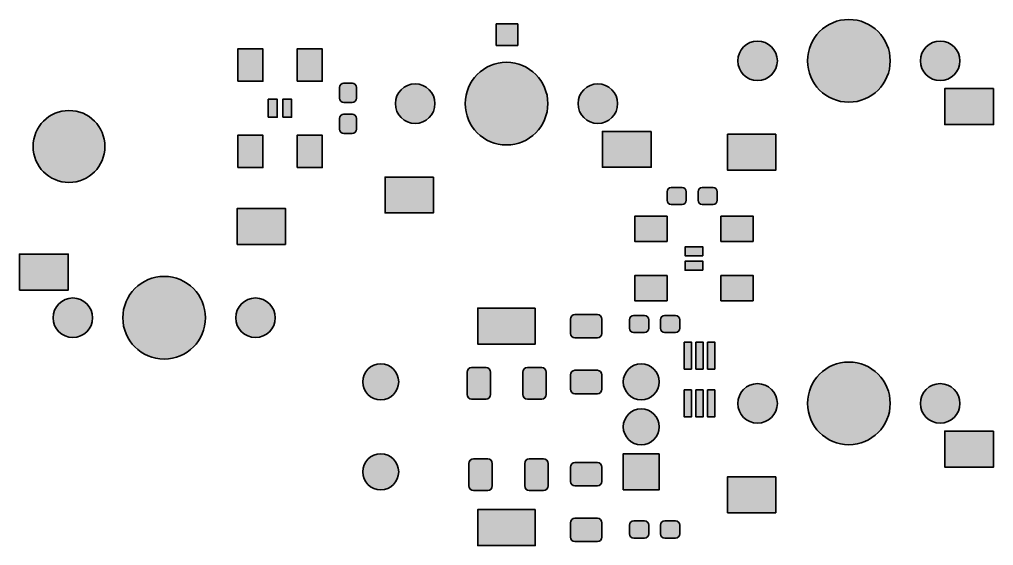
# Model space of a CAD drawing. Header units: inches. Extents: x 320 to 663, y 93 to 433.
# Drawn here: x 320.5 to 474.1, y 222.7 to 305.6 of the extents above; entities that cross this region are included whole.
import ezdxf

# ---------------------------------------------------------------- set-up
doc = ezdxf.new("R2010")
doc.units = ezdxf.units.IN
doc.header["$MEASUREMENT"] = 0
doc.layers.add('Layer 1', color=7, linetype='Continuous')

msp = doc.modelspace()

# ---------------------------------------------------------------- hatches: boundary and pattern name
at = {"layer": 'Layer 1', "true_color": 0x231f20}
h = msp.add_hatch(color=250, dxfattribs=at)
h.dxf.hatch_style = 2
h.paths.add_polyline_path([(399.09, 301.5), (395.69, 301.5), (395.69, 304.9), (399.09, 304.9)])
h = msp.add_hatch(color=250, dxfattribs=at)
h.dxf.hatch_style = 2
edge = h.paths.add_edge_path()
edge.add_spline(control_points=[(451.32, 305.59), (454.92, 305.59), (457.84, 302.67), (457.84, 299.07), (457.84, 295.47), (454.92, 292.55), (451.32, 292.55), (447.72, 292.55), (444.8, 295.47), (444.8, 299.07), (444.8, 302.67), (447.72, 305.59), (451.32, 305.59)], knot_values=[0, 0, 0, 0, 1, 1, 1, 2, 2, 2, 3, 3, 3, 4, 4, 4, 4], degree=3, periodic=1)
h = msp.add_hatch(color=250, dxfattribs=at)
h.dxf.hatch_style = 2
edge = h.paths.add_edge_path()
edge.add_spline(control_points=[(436.92, 302.18), (438.64, 302.18), (440.04, 300.79), (440.04, 299.07), (440.04, 297.34), (438.64, 295.95), (436.92, 295.95), (435.2, 295.95), (433.8, 297.34), (433.8, 299.07), (433.8, 300.79), (435.2, 302.18), (436.92, 302.18)], knot_values=[0, 0, 0, 0, 1, 1, 1, 2, 2, 2, 3, 3, 3, 4, 4, 4, 4], degree=3, periodic=1)
h = msp.add_hatch(color=250, dxfattribs=at)
h.dxf.hatch_style = 2
edge = h.paths.add_edge_path()
edge.add_spline(control_points=[(465.72, 302.18), (467.44, 302.18), (468.84, 300.79), (468.84, 299.07), (468.84, 297.34), (467.44, 295.95), (465.72, 295.95), (464, 295.95), (462.6, 297.34), (462.6, 299.07), (462.6, 300.79), (464, 302.18), (465.72, 302.18)], knot_values=[0, 0, 0, 0, 1, 1, 1, 2, 2, 2, 3, 3, 3, 4, 4, 4, 4], degree=3, periodic=1)
h = msp.add_hatch(color=250, dxfattribs=at)
h.dxf.hatch_style = 2
h.paths.add_polyline_path([(354.93, 295.84), (354.93, 300.94), (358.9, 300.94), (358.9, 295.84)])
h = msp.add_hatch(color=250, dxfattribs=at)
h.dxf.hatch_style = 2
h.paths.add_polyline_path([(364.28, 295.84), (364.28, 300.94), (368.25, 300.94), (368.25, 295.84)])
h = msp.add_hatch(color=250, dxfattribs=at)
h.dxf.hatch_style = 2
edge = h.paths.add_edge_path()
edge.add_spline(control_points=[(397.32, 298.84), (400.92, 298.84), (403.84, 295.92), (403.84, 292.32), (403.84, 288.72), (400.92, 285.8), (397.32, 285.8), (393.72, 285.8), (390.8, 288.72), (390.8, 292.32), (390.8, 295.92), (393.72, 298.84), (397.32, 298.84)], knot_values=[0, 0, 0, 0, 1, 1, 1, 2, 2, 2, 3, 3, 3, 4, 4, 4, 4], degree=3, periodic=1)
h = msp.add_hatch(color=250, dxfattribs=at)
h.dxf.hatch_style = 2
h.paths.add_polyline_path([(371.64, 292.51), (371.39, 292.56), (371.17, 292.71), (371.02, 292.93), (370.97, 293.18), (370.97, 294.88), (371.02, 295.14), (371.17, 295.36), (371.39, 295.51), (371.64, 295.56), (372.99, 295.56), (373.25, 295.51), (373.47, 295.36), (373.61, 295.14), (373.66, 294.88), (373.66, 293.18), (373.61, 292.93), (373.47, 292.71), (373.25, 292.56), (372.99, 292.51)])
h = msp.add_hatch(color=250, dxfattribs=at)
h.dxf.hatch_style = 2
edge = h.paths.add_edge_path()
edge.add_spline(control_points=[(382.92, 295.43), (384.64, 295.43), (386.04, 294.04), (386.04, 292.32), (386.04, 290.59), (384.64, 289.2), (382.92, 289.2), (381.2, 289.2), (379.8, 290.59), (379.8, 292.32), (379.8, 294.04), (381.2, 295.43), (382.92, 295.43)], knot_values=[0, 0, 0, 0, 1, 1, 1, 2, 2, 2, 3, 3, 3, 4, 4, 4, 4], degree=3, periodic=1)
h = msp.add_hatch(color=250, dxfattribs=at)
h.dxf.hatch_style = 2
edge = h.paths.add_edge_path()
edge.add_spline(control_points=[(411.72, 295.43), (413.44, 295.43), (414.84, 294.04), (414.84, 292.32), (414.84, 290.59), (413.44, 289.2), (411.72, 289.2), (410, 289.2), (408.6, 290.59), (408.6, 292.32), (408.6, 294.04), (410, 295.43), (411.72, 295.43)], knot_values=[0, 0, 0, 0, 1, 1, 1, 2, 2, 2, 3, 3, 3, 4, 4, 4, 4], degree=3, periodic=1)
h = msp.add_hatch(color=250, dxfattribs=at)
h.dxf.hatch_style = 2
h.paths.add_polyline_path([(474.14, 294.7), (474.14, 289.03), (466.44, 289.03), (466.44, 294.7)])
h = msp.add_hatch(color=250, dxfattribs=at)
h.dxf.hatch_style = 2
h.paths.add_polyline_path([(359.75, 290.17), (359.75, 293.01), (361.16, 293.01), (361.16, 290.17)])
h = msp.add_hatch(color=250, dxfattribs=at)
h.dxf.hatch_style = 2
h.paths.add_polyline_path([(362.02, 290.17), (362.02, 293.01), (363.43, 293.01), (363.43, 290.17)])
h = msp.add_hatch(color=250, dxfattribs=at)
h.dxf.hatch_style = 2
edge = h.paths.add_edge_path()
edge.add_spline(control_points=[(328.31, 291.24), (331.45, 291.24), (333.98, 288.7), (333.98, 285.57), (333.98, 282.43), (331.45, 279.9), (328.31, 279.9), (325.18, 279.9), (322.65, 282.43), (322.65, 285.57), (322.65, 288.7), (325.18, 291.24), (328.31, 291.24)], knot_values=[0, 0, 0, 0, 1, 1, 1, 2, 2, 2, 3, 3, 3, 4, 4, 4, 4], degree=3, periodic=1)
h = msp.add_hatch(color=250, dxfattribs=at)
h.dxf.hatch_style = 2
h.paths.add_polyline_path([(371.64, 287.62), (371.39, 287.67), (371.17, 287.82), (371.02, 288.04), (370.97, 288.29), (370.97, 289.99), (371.02, 290.25), (371.17, 290.47), (371.39, 290.62), (371.64, 290.67), (372.99, 290.67), (373.25, 290.62), (373.47, 290.47), (373.61, 290.25), (373.66, 289.99), (373.66, 288.29), (373.61, 288.04), (373.47, 287.82), (373.25, 287.67), (372.99, 287.62)])
h = msp.add_hatch(color=250, dxfattribs=at)
h.dxf.hatch_style = 2
h.paths.add_polyline_path([(354.93, 282.23), (354.93, 287.34), (358.9, 287.34), (358.9, 282.23)])
h = msp.add_hatch(color=250, dxfattribs=at)
h.dxf.hatch_style = 2
h.paths.add_polyline_path([(364.28, 282.23), (364.28, 287.34), (368.25, 287.34), (368.25, 282.23)])
h = msp.add_hatch(color=250, dxfattribs=at)
h.dxf.hatch_style = 2
h.paths.add_polyline_path([(420.14, 287.95), (420.14, 282.28), (412.44, 282.28), (412.44, 287.95)])
h = msp.add_hatch(color=250, dxfattribs=at)
h.dxf.hatch_style = 2
h.paths.add_polyline_path([(439.8, 287.5), (439.8, 281.83), (432.18, 281.83), (432.18, 287.5)])
h = msp.add_hatch(color=250, dxfattribs=at)
h.dxf.hatch_style = 2
h.paths.add_polyline_path([(385.8, 280.75), (385.8, 275.08), (378.18, 275.08), (378.18, 280.75)])
h = msp.add_hatch(color=250, dxfattribs=at)
h.dxf.hatch_style = 2
h.paths.add_polyline_path([(425.68, 277.09), (425.63, 276.83), (425.49, 276.62), (425.27, 276.47), (425.01, 276.42), (423.31, 276.42), (423.05, 276.47), (422.83, 276.62), (422.69, 276.83), (422.64, 277.09), (422.64, 278.44), (422.69, 278.7), (422.83, 278.91), (423.05, 279.06), (423.31, 279.11), (425.01, 279.11), (425.27, 279.06), (425.49, 278.91), (425.63, 278.7), (425.68, 278.44)])
h = msp.add_hatch(color=250, dxfattribs=at)
h.dxf.hatch_style = 2
h.paths.add_polyline_path([(430.57, 277.09), (430.52, 276.83), (430.38, 276.62), (430.16, 276.47), (429.9, 276.42), (428.2, 276.42), (427.94, 276.47), (427.72, 276.62), (427.58, 276.83), (427.53, 277.09), (427.53, 278.44), (427.58, 278.7), (427.72, 278.91), (427.94, 279.06), (428.2, 279.11), (429.9, 279.11), (430.16, 279.06), (430.38, 278.91), (430.52, 278.7), (430.57, 278.44)])
h = msp.add_hatch(color=250, dxfattribs=at)
h.dxf.hatch_style = 2
h.paths.add_polyline_path([(354.84, 270.13), (354.84, 275.8), (362.45, 275.8), (362.45, 270.13)])
h = msp.add_hatch(color=250, dxfattribs=at)
h.dxf.hatch_style = 2
h.paths.add_polyline_path([(422.64, 270.59), (417.54, 270.59), (417.54, 274.56), (422.64, 274.56)])
h = msp.add_hatch(color=250, dxfattribs=at)
h.dxf.hatch_style = 2
h.paths.add_polyline_path([(436.25, 270.59), (431.15, 270.59), (431.15, 274.56), (436.25, 274.56)])
h = msp.add_hatch(color=250, dxfattribs=at)
h.dxf.hatch_style = 2
h.paths.add_polyline_path([(428.31, 268.33), (425.48, 268.33), (425.48, 269.74), (428.31, 269.74)])
h = msp.add_hatch(color=250, dxfattribs=at)
h.dxf.hatch_style = 2
h.paths.add_polyline_path([(320.5, 262.93), (320.5, 268.6), (328.2, 268.6), (328.2, 262.93)])
h = msp.add_hatch(color=250, dxfattribs=at)
h.dxf.hatch_style = 2
h.paths.add_polyline_path([(428.31, 266.06), (425.48, 266.06), (425.48, 267.48), (428.31, 267.48)])
h = msp.add_hatch(color=250, dxfattribs=at)
h.dxf.hatch_style = 2
edge = h.paths.add_edge_path()
edge.add_spline(control_points=[(343.32, 265.09), (346.92, 265.09), (349.84, 262.17), (349.84, 258.57), (349.84, 254.97), (346.92, 252.05), (343.32, 252.05), (339.72, 252.05), (336.8, 254.97), (336.8, 258.57), (336.8, 262.17), (339.72, 265.09), (343.32, 265.09)], knot_values=[0, 0, 0, 0, 1, 1, 1, 2, 2, 2, 3, 3, 3, 4, 4, 4, 4], degree=3, periodic=1)
h = msp.add_hatch(color=250, dxfattribs=at)
h.dxf.hatch_style = 2
h.paths.add_polyline_path([(422.64, 261.24), (417.54, 261.24), (417.54, 265.21), (422.64, 265.21)])
h = msp.add_hatch(color=250, dxfattribs=at)
h.dxf.hatch_style = 2
h.paths.add_polyline_path([(436.25, 261.24), (431.15, 261.24), (431.15, 265.21), (436.25, 265.21)])
h = msp.add_hatch(color=250, dxfattribs=at)
h.dxf.hatch_style = 2
edge = h.paths.add_edge_path()
edge.add_spline(control_points=[(328.92, 261.68), (330.64, 261.68), (332.04, 260.29), (332.04, 258.57), (332.04, 256.84), (330.64, 255.45), (328.92, 255.45), (327.2, 255.45), (325.8, 256.84), (325.8, 258.57), (325.8, 260.29), (327.2, 261.68), (328.92, 261.68)], knot_values=[0, 0, 0, 0, 1, 1, 1, 2, 2, 2, 3, 3, 3, 4, 4, 4, 4], degree=3, periodic=1)
h = msp.add_hatch(color=250, dxfattribs=at)
h.dxf.hatch_style = 2
edge = h.paths.add_edge_path()
edge.add_spline(control_points=[(357.72, 261.68), (359.44, 261.68), (360.84, 260.29), (360.84, 258.57), (360.84, 256.84), (359.44, 255.45), (357.72, 255.45), (356, 255.45), (354.6, 256.84), (354.6, 258.57), (354.6, 260.29), (356, 261.68), (357.72, 261.68)], knot_values=[0, 0, 0, 0, 1, 1, 1, 2, 2, 2, 3, 3, 3, 4, 4, 4, 4], degree=3, periodic=1)
h = msp.add_hatch(color=250, dxfattribs=at)
h.dxf.hatch_style = 2
h.paths.add_polyline_path([(401.85, 260.08), (401.85, 254.41), (392.78, 254.41), (392.78, 260.08)])
h = msp.add_hatch(color=250, dxfattribs=at)
h.dxf.hatch_style = 2
h.paths.add_polyline_path([(408.1, 255.38), (407.83, 255.43), (407.6, 255.59), (407.45, 255.82), (407.39, 256.09), (407.39, 258.36), (407.45, 258.63), (407.6, 258.86), (407.83, 259.01), (408.1, 259.07), (411.65, 259.07), (411.92, 259.01), (412.15, 258.86), (412.3, 258.63), (412.35, 258.36), (412.35, 256.09), (412.3, 255.82), (412.15, 255.59), (411.92, 255.43), (411.65, 255.38)])
h = msp.add_hatch(color=250, dxfattribs=at)
h.dxf.hatch_style = 2
h.paths.add_polyline_path([(416.71, 258.25), (416.76, 258.51), (416.9, 258.73), (417.12, 258.88), (417.38, 258.93), (419.08, 258.93), (419.34, 258.88), (419.56, 258.73), (419.7, 258.51), (419.75, 258.25), (419.75, 256.91), (419.7, 256.65), (419.56, 256.43), (419.34, 256.29), (419.08, 256.24), (417.38, 256.24), (417.12, 256.29), (416.9, 256.43), (416.76, 256.65), (416.71, 256.91)])
h = msp.add_hatch(color=250, dxfattribs=at)
h.dxf.hatch_style = 2
h.paths.add_polyline_path([(421.6, 258.25), (421.65, 258.51), (421.79, 258.73), (422.01, 258.88), (422.27, 258.93), (423.97, 258.93), (424.23, 258.88), (424.45, 258.73), (424.59, 258.51), (424.64, 258.25), (424.64, 256.91), (424.59, 256.65), (424.45, 256.43), (424.23, 256.29), (423.97, 256.24), (422.27, 256.24), (422.01, 256.29), (421.79, 256.43), (421.65, 256.65), (421.6, 256.91)])
h = msp.add_hatch(color=250, dxfattribs=at)
h.dxf.hatch_style = 2
h.paths.add_polyline_path([(425.35, 254.72), (426.48, 254.72), (426.48, 250.47), (425.35, 250.47)])
h = msp.add_hatch(color=250, dxfattribs=at)
h.dxf.hatch_style = 2
h.paths.add_polyline_path([(427.19, 254.72), (428.32, 254.72), (428.32, 250.47), (427.19, 250.47)])
h = msp.add_hatch(color=250, dxfattribs=at)
h.dxf.hatch_style = 2
h.paths.add_polyline_path([(429.03, 254.72), (430.17, 254.72), (430.17, 250.47), (429.03, 250.47)])
h = msp.add_hatch(color=250, dxfattribs=at)
h.dxf.hatch_style = 2
edge = h.paths.add_edge_path()
edge.add_spline(control_points=[(377.48, 251.29), (379.04, 251.29), (380.31, 250.02), (380.31, 248.46), (380.31, 246.89), (379.04, 245.62), (377.48, 245.62), (375.91, 245.62), (374.64, 246.89), (374.64, 248.46), (374.64, 250.02), (375.91, 251.29), (377.48, 251.29)], knot_values=[0, 0, 0, 0, 1, 1, 1, 2, 2, 2, 3, 3, 3, 4, 4, 4, 4], degree=3, periodic=1)
h = msp.add_hatch(color=250, dxfattribs=at)
h.dxf.hatch_style = 2
h.paths.add_polyline_path([(391.11, 249.99), (391.16, 250.26), (391.32, 250.49), (391.55, 250.65), (391.82, 250.7), (394.09, 250.7), (394.36, 250.65), (394.59, 250.49), (394.74, 250.26), (394.8, 249.99), (394.8, 246.45), (394.74, 246.18), (394.59, 245.95), (394.36, 245.8), (394.09, 245.74), (391.82, 245.74), (391.55, 245.8), (391.32, 245.95), (391.16, 246.18), (391.11, 246.45)])
h = msp.add_hatch(color=250, dxfattribs=at)
h.dxf.hatch_style = 2
h.paths.add_polyline_path([(399.9, 249.99), (399.95, 250.26), (400.11, 250.49), (400.34, 250.65), (400.61, 250.7), (402.87, 250.7), (403.15, 250.65), (403.38, 250.49), (403.53, 250.26), (403.58, 249.99), (403.58, 246.45), (403.53, 246.18), (403.38, 245.95), (403.15, 245.8), (402.87, 245.74), (400.61, 245.74), (400.34, 245.8), (400.11, 245.95), (399.95, 246.18), (399.9, 246.45)])
h = msp.add_hatch(color=250, dxfattribs=at)
h.dxf.hatch_style = 2
edge = h.paths.add_edge_path()
edge.add_spline(control_points=[(418.58, 251.29), (420.14, 251.29), (421.41, 250.02), (421.41, 248.46), (421.41, 246.89), (420.14, 245.62), (418.58, 245.62), (417.01, 245.62), (415.74, 246.89), (415.74, 248.46), (415.74, 250.02), (417.01, 251.29), (418.58, 251.29)], knot_values=[0, 0, 0, 0, 1, 1, 1, 2, 2, 2, 3, 3, 3, 4, 4, 4, 4], degree=3, periodic=1)
h = msp.add_hatch(color=250, dxfattribs=at)
h.dxf.hatch_style = 2
edge = h.paths.add_edge_path()
edge.add_spline(control_points=[(451.32, 251.59), (454.92, 251.59), (457.84, 248.67), (457.84, 245.07), (457.84, 241.47), (454.92, 238.55), (451.32, 238.55), (447.72, 238.55), (444.8, 241.47), (444.8, 245.07), (444.8, 248.67), (447.72, 251.59), (451.32, 251.59)], knot_values=[0, 0, 0, 0, 1, 1, 1, 2, 2, 2, 3, 3, 3, 4, 4, 4, 4], degree=3, periodic=1)
h = msp.add_hatch(color=250, dxfattribs=at)
h.dxf.hatch_style = 2
h.paths.add_polyline_path([(408.1, 246.59), (407.83, 246.65), (407.6, 246.8), (407.45, 247.03), (407.39, 247.3), (407.39, 249.57), (407.45, 249.84), (407.6, 250.07), (407.83, 250.22), (408.1, 250.28), (411.65, 250.28), (411.92, 250.22), (412.15, 250.07), (412.3, 249.84), (412.35, 249.57), (412.35, 247.3), (412.3, 247.03), (412.15, 246.8), (411.92, 246.65), (411.65, 246.59)])
h = msp.add_hatch(color=250, dxfattribs=at)
h.dxf.hatch_style = 2
edge = h.paths.add_edge_path()
edge.add_spline(control_points=[(436.92, 248.18), (438.64, 248.18), (440.04, 246.79), (440.04, 245.07), (440.04, 243.34), (438.64, 241.95), (436.92, 241.95), (435.2, 241.95), (433.8, 243.34), (433.8, 245.07), (433.8, 246.79), (435.2, 248.18), (436.92, 248.18)], knot_values=[0, 0, 0, 0, 1, 1, 1, 2, 2, 2, 3, 3, 3, 4, 4, 4, 4], degree=3, periodic=1)
h = msp.add_hatch(color=250, dxfattribs=at)
h.dxf.hatch_style = 2
edge = h.paths.add_edge_path()
edge.add_spline(control_points=[(465.72, 248.18), (467.44, 248.18), (468.84, 246.79), (468.84, 245.07), (468.84, 243.34), (467.44, 241.95), (465.72, 241.95), (464, 241.95), (462.6, 243.34), (462.6, 245.07), (462.6, 246.79), (464, 248.18), (465.72, 248.18)], knot_values=[0, 0, 0, 0, 1, 1, 1, 2, 2, 2, 3, 3, 3, 4, 4, 4, 4], degree=3, periodic=1)
h = msp.add_hatch(color=250, dxfattribs=at)
h.dxf.hatch_style = 2
h.paths.add_polyline_path([(425.35, 247.18), (426.48, 247.18), (426.48, 242.93), (425.35, 242.93)])
h = msp.add_hatch(color=250, dxfattribs=at)
h.dxf.hatch_style = 2
h.paths.add_polyline_path([(427.19, 247.18), (428.32, 247.18), (428.32, 242.93), (427.19, 242.93)])
h = msp.add_hatch(color=250, dxfattribs=at)
h.dxf.hatch_style = 2
h.paths.add_polyline_path([(429.03, 247.18), (430.17, 247.18), (430.17, 242.93), (429.03, 242.93)])
h = msp.add_hatch(color=250, dxfattribs=at)
h.dxf.hatch_style = 2
edge = h.paths.add_edge_path()
edge.add_spline(control_points=[(418.58, 244.2), (420.14, 244.2), (421.41, 242.94), (421.41, 241.37), (421.41, 239.8), (420.14, 238.54), (418.58, 238.54), (417.01, 238.54), (415.74, 239.8), (415.74, 241.37), (415.74, 242.94), (417.01, 244.2), (418.58, 244.2)], knot_values=[0, 0, 0, 0, 1, 1, 1, 2, 2, 2, 3, 3, 3, 4, 4, 4, 4], degree=3, periodic=1)
h = msp.add_hatch(color=250, dxfattribs=at)
h.dxf.hatch_style = 2
h.paths.add_polyline_path([(474.14, 240.7), (474.14, 235.03), (466.44, 235.03), (466.44, 240.7)])
h = msp.add_hatch(color=250, dxfattribs=at)
h.dxf.hatch_style = 2
edge = h.paths.add_edge_path()
edge.add_spline(control_points=[(377.48, 237.12), (379.04, 237.12), (380.31, 235.85), (380.31, 234.28), (380.31, 232.72), (379.04, 231.45), (377.48, 231.45), (375.91, 231.45), (374.64, 232.72), (374.64, 234.28), (374.64, 235.85), (375.91, 237.12), (377.48, 237.12)], knot_values=[0, 0, 0, 0, 1, 1, 1, 2, 2, 2, 3, 3, 3, 4, 4, 4, 4], degree=3, periodic=1)
h = msp.add_hatch(color=250, dxfattribs=at)
h.dxf.hatch_style = 2
h.paths.add_polyline_path([(421.41, 237.12), (421.41, 231.45), (415.74, 231.45), (415.74, 237.12)])
h = msp.add_hatch(color=250, dxfattribs=at)
h.dxf.hatch_style = 2
h.paths.add_polyline_path([(391.4, 235.59), (391.45, 235.86), (391.61, 236.09), (391.84, 236.25), (392.11, 236.3), (394.37, 236.3), (394.65, 236.25), (394.88, 236.09), (395.03, 235.86), (395.08, 235.59), (395.08, 232.05), (395.03, 231.78), (394.88, 231.55), (394.65, 231.4), (394.37, 231.34), (392.11, 231.34), (391.84, 231.4), (391.61, 231.55), (391.45, 231.78), (391.4, 232.05)])
h = msp.add_hatch(color=250, dxfattribs=at)
h.dxf.hatch_style = 2
h.paths.add_polyline_path([(400.19, 235.59), (400.24, 235.86), (400.39, 236.09), (400.62, 236.25), (400.89, 236.3), (403.16, 236.3), (403.43, 236.25), (403.66, 236.09), (403.82, 235.86), (403.87, 235.59), (403.87, 232.05), (403.82, 231.78), (403.66, 231.55), (403.43, 231.4), (403.16, 231.34), (400.89, 231.34), (400.62, 231.4), (400.39, 231.55), (400.24, 231.78), (400.19, 232.05)])
h = msp.add_hatch(color=250, dxfattribs=at)
h.dxf.hatch_style = 2
h.paths.add_polyline_path([(411.65, 235.74), (411.92, 235.68), (412.15, 235.53), (412.3, 235.3), (412.35, 235.03), (412.35, 232.76), (412.3, 232.49), (412.15, 232.26), (411.92, 232.11), (411.65, 232.05), (408.1, 232.05), (407.83, 232.11), (407.6, 232.26), (407.45, 232.49), (407.39, 232.76), (407.39, 235.03), (407.45, 235.3), (407.6, 235.53), (407.83, 235.68), (408.1, 235.74)])
h = msp.add_hatch(color=250, dxfattribs=at)
h.dxf.hatch_style = 2
h.paths.add_polyline_path([(439.8, 233.5), (439.8, 227.83), (432.18, 227.83), (432.18, 233.5)])
h = msp.add_hatch(color=250, dxfattribs=at)
h.dxf.hatch_style = 2
h.paths.add_polyline_path([(401.85, 228.33), (401.85, 222.66), (392.78, 222.66), (392.78, 228.33)])
h = msp.add_hatch(color=250, dxfattribs=at)
h.dxf.hatch_style = 2
h.paths.add_polyline_path([(411.65, 226.95), (411.92, 226.9), (412.15, 226.74), (412.3, 226.51), (412.35, 226.24), (412.35, 223.97), (412.3, 223.7), (412.15, 223.47), (411.92, 223.32), (411.65, 223.27), (408.1, 223.27), (407.83, 223.32), (407.6, 223.47), (407.45, 223.7), (407.39, 223.97), (407.39, 226.24), (407.45, 226.51), (407.6, 226.74), (407.83, 226.9), (408.1, 226.95)])
h = msp.add_hatch(color=250, dxfattribs=at)
h.dxf.hatch_style = 2
h.paths.add_polyline_path([(416.71, 225.85), (416.76, 226.11), (416.9, 226.33), (417.12, 226.48), (417.38, 226.53), (419.08, 226.53), (419.34, 226.48), (419.56, 226.33), (419.7, 226.11), (419.75, 225.85), (419.75, 224.51), (419.7, 224.25), (419.56, 224.03), (419.34, 223.89), (419.08, 223.84), (417.38, 223.84), (417.12, 223.89), (416.9, 224.03), (416.76, 224.25), (416.71, 224.51)])
h = msp.add_hatch(color=250, dxfattribs=at)
h.dxf.hatch_style = 2
h.paths.add_polyline_path([(421.6, 225.85), (421.65, 226.11), (421.79, 226.33), (422.01, 226.48), (422.27, 226.53), (423.97, 226.53), (424.23, 226.48), (424.45, 226.33), (424.59, 226.11), (424.64, 225.85), (424.64, 224.51), (424.59, 224.25), (424.45, 224.03), (424.23, 223.89), (423.97, 223.84), (422.27, 223.84), (422.01, 223.89), (421.79, 224.03), (421.65, 224.25), (421.6, 224.51)])

# ---------------------------------------------------------------- linework, layer by layer
at = {"layer": 'Layer 1', "color": 7, "lineweight": 35, "true_color": 0xffffff}
for points in [[(399.09, 301.5), (395.69, 301.5), (395.69, 304.9), (399.09, 304.9), (399.09, 301.5)], [(354.93, 295.84), (354.93, 300.94), (358.9, 300.94), (358.9, 295.84), (354.93, 295.84)], [(364.28, 295.84), (364.28, 300.94), (368.25, 300.94), (368.25, 295.84), (364.28, 295.84)], [(371.64, 292.51), (371.39, 292.56), (371.17, 292.71), (371.02, 292.93), (370.97, 293.18), (370.97, 294.88), (371.02, 295.14), (371.17, 295.36), (371.39, 295.51), (371.64, 295.56), (372.99, 295.56), (373.25, 295.51), (373.47, 295.36), (373.61, 295.14), (373.66, 294.88), (373.66, 293.18), (373.61, 292.93), (373.47, 292.71), (373.25, 292.56), (372.99, 292.51), (371.64, 292.51)], [(474.14, 294.7), (474.14, 289.03), (466.44, 289.03), (466.44, 294.7), (474.14, 294.7)], [(359.75, 290.17), (359.75, 293.01), (361.16, 293.01), (361.16, 290.17), (359.75, 290.17)], [(362.02, 290.17), (362.02, 293.01), (363.43, 293.01), (363.43, 290.17), (362.02, 290.17)], [(371.64, 287.62), (371.39, 287.67), (371.17, 287.82), (371.02, 288.04), (370.97, 288.29), (370.97, 289.99), (371.02, 290.25), (371.17, 290.47), (371.39, 290.62), (371.64, 290.67), (372.99, 290.67), (373.25, 290.62), (373.47, 290.47), (373.61, 290.25), (373.66, 289.99), (373.66, 288.29), (373.61, 288.04), (373.47, 287.82), (373.25, 287.67), (372.99, 287.62), (371.64, 287.62)], [(354.93, 282.23), (354.93, 287.34), (358.9, 287.34), (358.9, 282.23), (354.93, 282.23)], [(364.28, 282.23), (364.28, 287.34), (368.25, 287.34), (368.25, 282.23), (364.28, 282.23)], [(420.14, 287.95), (420.14, 282.28), (412.44, 282.28), (412.44, 287.95), (420.14, 287.95)], [(439.8, 287.5), (439.8, 281.83), (432.18, 281.83), (432.18, 287.5), (439.8, 287.5)], [(385.8, 280.75), (385.8, 275.08), (378.18, 275.08), (378.18, 280.75), (385.8, 280.75)], [(425.68, 277.09), (425.63, 276.83), (425.49, 276.62), (425.27, 276.47), (425.01, 276.42), (423.31, 276.42), (423.05, 276.47), (422.83, 276.62), (422.69, 276.83), (422.64, 277.09), (422.64, 278.44), (422.69, 278.7), (422.83, 278.91), (423.05, 279.06), (423.31, 279.11), (425.01, 279.11), (425.27, 279.06), (425.49, 278.91), (425.63, 278.7), (425.68, 278.44), (425.68, 277.09)], [(430.57, 277.09), (430.52, 276.83), (430.38, 276.62), (430.16, 276.47), (429.9, 276.42), (428.2, 276.42), (427.94, 276.47), (427.72, 276.62), (427.58, 276.83), (427.53, 277.09), (427.53, 278.44), (427.58, 278.7), (427.72, 278.91), (427.94, 279.06), (428.2, 279.11), (429.9, 279.11), (430.16, 279.06), (430.38, 278.91), (430.52, 278.7), (430.57, 278.44), (430.57, 277.09)], [(354.84, 270.13), (354.84, 275.8), (362.45, 275.8), (362.45, 270.13), (354.84, 270.13)], [(422.64, 270.59), (417.54, 270.59), (417.54, 274.56), (422.64, 274.56), (422.64, 270.59)], [(436.25, 270.59), (431.15, 270.59), (431.15, 274.56), (436.25, 274.56), (436.25, 270.59)], [(428.31, 268.33), (425.48, 268.33), (425.48, 269.74), (428.31, 269.74), (428.31, 268.33)], [(320.5, 262.93), (320.5, 268.6), (328.2, 268.6), (328.2, 262.93), (320.5, 262.93)], [(428.31, 266.06), (425.48, 266.06), (425.48, 267.48), (428.31, 267.48), (428.31, 266.06)], [(422.64, 261.24), (417.54, 261.24), (417.54, 265.21), (422.64, 265.21), (422.64, 261.24)], [(436.25, 261.24), (431.15, 261.24), (431.15, 265.21), (436.25, 265.21), (436.25, 261.24)], [(401.85, 260.08), (401.85, 254.41), (392.78, 254.41), (392.78, 260.08), (401.85, 260.08)], [(408.1, 255.38), (407.83, 255.43), (407.6, 255.59), (407.45, 255.82), (407.39, 256.09), (407.39, 258.36), (407.45, 258.63), (407.6, 258.86), (407.83, 259.01), (408.1, 259.07), (411.65, 259.07), (411.92, 259.01), (412.15, 258.86), (412.3, 258.63), (412.35, 258.36), (412.35, 256.09), (412.3, 255.82), (412.15, 255.59), (411.92, 255.43), (411.65, 255.38), (408.1, 255.38)], [(416.71, 258.25), (416.76, 258.51), (416.9, 258.73), (417.12, 258.88), (417.38, 258.93), (419.08, 258.93), (419.34, 258.88), (419.56, 258.73), (419.7, 258.51), (419.75, 258.25), (419.75, 256.91), (419.7, 256.65), (419.56, 256.43), (419.34, 256.29), (419.08, 256.24), (417.38, 256.24), (417.12, 256.29), (416.9, 256.43), (416.76, 256.65), (416.71, 256.91), (416.71, 258.25)], [(421.6, 258.25), (421.65, 258.51), (421.79, 258.73), (422.01, 258.88), (422.27, 258.93), (423.97, 258.93), (424.23, 258.88), (424.45, 258.73), (424.59, 258.51), (424.64, 258.25), (424.64, 256.91), (424.59, 256.65), (424.45, 256.43), (424.23, 256.29), (423.97, 256.24), (422.27, 256.24), (422.01, 256.29), (421.79, 256.43), (421.65, 256.65), (421.6, 256.91), (421.6, 258.25)], [(425.35, 254.72), (426.48, 254.72), (426.48, 250.47), (425.35, 250.47), (425.35, 254.72)], [(427.19, 254.72), (428.32, 254.72), (428.32, 250.47), (427.19, 250.47), (427.19, 254.72)], [(429.03, 254.72), (430.17, 254.72), (430.17, 250.47), (429.03, 250.47), (429.03, 254.72)], [(391.11, 249.99), (391.16, 250.26), (391.32, 250.49), (391.55, 250.65), (391.82, 250.7), (394.09, 250.7), (394.36, 250.65), (394.59, 250.49), (394.74, 250.26), (394.8, 249.99), (394.8, 246.45), (394.74, 246.18), (394.59, 245.95), (394.36, 245.8), (394.09, 245.74), (391.82, 245.74), (391.55, 245.8), (391.32, 245.95), (391.16, 246.18), (391.11, 246.45), (391.11, 249.99)], [(399.9, 249.99), (399.95, 250.26), (400.11, 250.49), (400.34, 250.65), (400.61, 250.7), (402.87, 250.7), (403.15, 250.65), (403.38, 250.49), (403.53, 250.26), (403.58, 249.99), (403.58, 246.45), (403.53, 246.18), (403.38, 245.95), (403.15, 245.8), (402.87, 245.74), (400.61, 245.74), (400.34, 245.8), (400.11, 245.95), (399.95, 246.18), (399.9, 246.45), (399.9, 249.99)], [(408.1, 246.59), (407.83, 246.65), (407.6, 246.8), (407.45, 247.03), (407.39, 247.3), (407.39, 249.57), (407.45, 249.84), (407.6, 250.07), (407.83, 250.22), (408.1, 250.28), (411.65, 250.28), (411.92, 250.22), (412.15, 250.07), (412.3, 249.84), (412.35, 249.57), (412.35, 247.3), (412.3, 247.03), (412.15, 246.8), (411.92, 246.65), (411.65, 246.59), (408.1, 246.59)], [(425.35, 247.18), (426.48, 247.18), (426.48, 242.93), (425.35, 242.93), (425.35, 247.18)], [(427.19, 247.18), (428.32, 247.18), (428.32, 242.93), (427.19, 242.93), (427.19, 247.18)], [(429.03, 247.18), (430.17, 247.18), (430.17, 242.93), (429.03, 242.93), (429.03, 247.18)], [(474.14, 240.7), (474.14, 235.03), (466.44, 235.03), (466.44, 240.7), (474.14, 240.7)], [(421.41, 237.12), (421.41, 231.45), (415.74, 231.45), (415.74, 237.12), (421.41, 237.12)], [(391.4, 235.59), (391.45, 235.86), (391.61, 236.09), (391.84, 236.25), (392.11, 236.3), (394.37, 236.3), (394.65, 236.25), (394.88, 236.09), (395.03, 235.86), (395.08, 235.59), (395.08, 232.05), (395.03, 231.78), (394.88, 231.55), (394.65, 231.4), (394.37, 231.34), (392.11, 231.34), (391.84, 231.4), (391.61, 231.55), (391.45, 231.78), (391.4, 232.05), (391.4, 235.59)], [(400.19, 235.59), (400.24, 235.86), (400.39, 236.09), (400.62, 236.25), (400.89, 236.3), (403.16, 236.3), (403.43, 236.25), (403.66, 236.09), (403.82, 235.86), (403.87, 235.59), (403.87, 232.05), (403.82, 231.78), (403.66, 231.55), (403.43, 231.4), (403.16, 231.34), (400.89, 231.34), (400.62, 231.4), (400.39, 231.55), (400.24, 231.78), (400.19, 232.05), (400.19, 235.59)], [(411.65, 235.74), (411.92, 235.68), (412.15, 235.53), (412.3, 235.3), (412.35, 235.03), (412.35, 232.76), (412.3, 232.49), (412.15, 232.26), (411.92, 232.11), (411.65, 232.05), (408.1, 232.05), (407.83, 232.11), (407.6, 232.26), (407.45, 232.49), (407.39, 232.76), (407.39, 235.03), (407.45, 235.3), (407.6, 235.53), (407.83, 235.68), (408.1, 235.74), (411.65, 235.74)], [(439.8, 233.5), (439.8, 227.83), (432.18, 227.83), (432.18, 233.5), (439.8, 233.5)], [(401.85, 228.33), (401.85, 222.66), (392.78, 222.66), (392.78, 228.33), (401.85, 228.33)], [(411.65, 226.95), (411.92, 226.9), (412.15, 226.74), (412.3, 226.51), (412.35, 226.24), (412.35, 223.97), (412.3, 223.7), (412.15, 223.47), (411.92, 223.32), (411.65, 223.27), (408.1, 223.27), (407.83, 223.32), (407.6, 223.47), (407.45, 223.7), (407.39, 223.97), (407.39, 226.24), (407.45, 226.51), (407.6, 226.74), (407.83, 226.9), (408.1, 226.95), (411.65, 226.95)], [(416.71, 225.85), (416.76, 226.11), (416.9, 226.33), (417.12, 226.48), (417.38, 226.53), (419.08, 226.53), (419.34, 226.48), (419.56, 226.33), (419.7, 226.11), (419.75, 225.85), (419.75, 224.51), (419.7, 224.25), (419.56, 224.03), (419.34, 223.89), (419.08, 223.84), (417.38, 223.84), (417.12, 223.89), (416.9, 224.03), (416.76, 224.25), (416.71, 224.51), (416.71, 225.85)], [(421.6, 225.85), (421.65, 226.11), (421.79, 226.33), (422.01, 226.48), (422.27, 226.53), (423.97, 226.53), (424.23, 226.48), (424.45, 226.33), (424.59, 226.11), (424.64, 225.85), (424.64, 224.51), (424.59, 224.25), (424.45, 224.03), (424.23, 223.89), (423.97, 223.84), (422.27, 223.84), (422.01, 223.89), (421.79, 224.03), (421.65, 224.25), (421.6, 224.51), (421.6, 225.85)]]:
    msp.add_lwpolyline(points, dxfattribs=at)
for points in [[(451.32, 305.59), (454.92, 305.59), (457.84, 302.67), (457.84, 299.07), (457.84, 295.47), (454.92, 292.55), (451.32, 292.55), (447.72, 292.55), (444.8, 295.47), (444.8, 299.07), (444.8, 302.67), (447.72, 305.59), (451.32, 305.59)], [(436.92, 302.18), (438.64, 302.18), (440.04, 300.79), (440.04, 299.07), (440.04, 297.34), (438.64, 295.95), (436.92, 295.95), (435.2, 295.95), (433.8, 297.34), (433.8, 299.07), (433.8, 300.79), (435.2, 302.18), (436.92, 302.18)], [(465.72, 302.18), (467.44, 302.18), (468.84, 300.79), (468.84, 299.07), (468.84, 297.34), (467.44, 295.95), (465.72, 295.95), (464, 295.95), (462.6, 297.34), (462.6, 299.07), (462.6, 300.79), (464, 302.18), (465.72, 302.18)], [(397.32, 298.84), (400.92, 298.84), (403.84, 295.92), (403.84, 292.32), (403.84, 288.72), (400.92, 285.8), (397.32, 285.8), (393.72, 285.8), (390.8, 288.72), (390.8, 292.32), (390.8, 295.92), (393.72, 298.84), (397.32, 298.84)], [(382.92, 295.43), (384.64, 295.43), (386.04, 294.04), (386.04, 292.32), (386.04, 290.59), (384.64, 289.2), (382.92, 289.2), (381.2, 289.2), (379.8, 290.59), (379.8, 292.32), (379.8, 294.04), (381.2, 295.43), (382.92, 295.43)], [(411.72, 295.43), (413.44, 295.43), (414.84, 294.04), (414.84, 292.32), (414.84, 290.59), (413.44, 289.2), (411.72, 289.2), (410, 289.2), (408.6, 290.59), (408.6, 292.32), (408.6, 294.04), (410, 295.43), (411.72, 295.43)], [(328.31, 291.24), (331.45, 291.24), (333.98, 288.7), (333.98, 285.57), (333.98, 282.43), (331.45, 279.9), (328.31, 279.9), (325.18, 279.9), (322.65, 282.43), (322.65, 285.57), (322.65, 288.7), (325.18, 291.24), (328.31, 291.24)], [(343.32, 265.09), (346.92, 265.09), (349.84, 262.17), (349.84, 258.57), (349.84, 254.97), (346.92, 252.05), (343.32, 252.05), (339.72, 252.05), (336.8, 254.97), (336.8, 258.57), (336.8, 262.17), (339.72, 265.09), (343.32, 265.09)], [(328.92, 261.68), (330.64, 261.68), (332.04, 260.29), (332.04, 258.57), (332.04, 256.84), (330.64, 255.45), (328.92, 255.45), (327.2, 255.45), (325.8, 256.84), (325.8, 258.57), (325.8, 260.29), (327.2, 261.68), (328.92, 261.68)], [(357.72, 261.68), (359.44, 261.68), (360.84, 260.29), (360.84, 258.57), (360.84, 256.84), (359.44, 255.45), (357.72, 255.45), (356, 255.45), (354.6, 256.84), (354.6, 258.57), (354.6, 260.29), (356, 261.68), (357.72, 261.68)], [(377.48, 251.29), (379.04, 251.29), (380.31, 250.02), (380.31, 248.46), (380.31, 246.89), (379.04, 245.62), (377.48, 245.62), (375.91, 245.62), (374.64, 246.89), (374.64, 248.46), (374.64, 250.02), (375.91, 251.29), (377.48, 251.29)], [(418.58, 251.29), (420.14, 251.29), (421.41, 250.02), (421.41, 248.46), (421.41, 246.89), (420.14, 245.62), (418.58, 245.62), (417.01, 245.62), (415.74, 246.89), (415.74, 248.46), (415.74, 250.02), (417.01, 251.29), (418.58, 251.29)], [(451.32, 251.59), (454.92, 251.59), (457.84, 248.67), (457.84, 245.07), (457.84, 241.47), (454.92, 238.55), (451.32, 238.55), (447.72, 238.55), (444.8, 241.47), (444.8, 245.07), (444.8, 248.67), (447.72, 251.59), (451.32, 251.59)], [(436.92, 248.18), (438.64, 248.18), (440.04, 246.79), (440.04, 245.07), (440.04, 243.34), (438.64, 241.95), (436.92, 241.95), (435.2, 241.95), (433.8, 243.34), (433.8, 245.07), (433.8, 246.79), (435.2, 248.18), (436.92, 248.18)], [(465.72, 248.18), (467.44, 248.18), (468.84, 246.79), (468.84, 245.07), (468.84, 243.34), (467.44, 241.95), (465.72, 241.95), (464, 241.95), (462.6, 243.34), (462.6, 245.07), (462.6, 246.79), (464, 248.18), (465.72, 248.18)], [(418.58, 244.2), (420.14, 244.2), (421.41, 242.94), (421.41, 241.37), (421.41, 239.8), (420.14, 238.54), (418.58, 238.54), (417.01, 238.54), (415.74, 239.8), (415.74, 241.37), (415.74, 242.94), (417.01, 244.2), (418.58, 244.2)], [(377.48, 237.12), (379.04, 237.12), (380.31, 235.85), (380.31, 234.28), (380.31, 232.72), (379.04, 231.45), (377.48, 231.45), (375.91, 231.45), (374.64, 232.72), (374.64, 234.28), (374.64, 235.85), (375.91, 237.12), (377.48, 237.12)]]:
    msp.add_open_spline(points, degree=3, knots=[0, 0, 0, 0, 1, 1, 1, 2, 2, 2, 3, 3, 3, 4, 4, 4, 4], dxfattribs=at)

doc.saveas('drawing.dxf')
